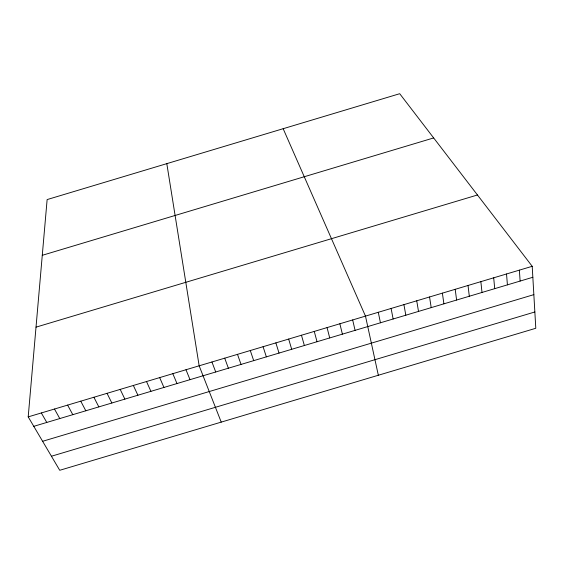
<?xml version="1.0" encoding="UTF-8"?>
<svg xmlns="http://www.w3.org/2000/svg" width="564" height="564" viewBox="0 0 564 564"><rect width="100%" height="100%" fill="white"/><g stroke="black" fill="none" stroke-linecap="round" stroke-linejoin="round"><path stroke-width="0.85" d="M28.2 416.881L47.129 199.578L399.714 93.709L532.204 266.307L535.8 328.276L59.735 470.291L28.2 416.881L532.204 266.307M42.279 255.302L433.66 137.933M36.018 327.148L477.461 194.989M33.777 426.328L532.839 277.269M42.617 441.295L533.847 294.641M51.437 456.234L534.855 311.977M41.334 412.954L46.784 422.443M54.475 409.027L59.791 418.551M67.617 405.107L72.805 414.667M80.758 401.18L85.82 410.782M93.899 397.253L98.834 406.891M107.047 393.319L111.855 403.006M120.202 389.393L124.877 399.115M133.351 385.466L137.898 395.223M146.506 381.532L150.926 391.338M283.163 128.705L365.479 316.115L378.338 375.25M159.668 377.605L163.955 387.447M172.824 373.671L176.99 383.555M185.986 369.737L190.019 379.657M221.229 422.112L199.155 365.803L166.81 163.645M211.937 361.989L215.716 371.986M224.719 358.168L228.371 368.207M237.5 354.347L241.032 364.422M250.289 350.526L253.694 360.643M263.078 346.712L266.356 356.857M275.874 342.884L279.025 353.078M288.662 339.063L291.694 349.292M301.465 335.242L304.363 345.506M314.261 331.421L317.038 341.721M327.064 327.592L329.714 337.935M339.866 323.771L342.39 334.149M352.676 319.943L355.073 330.363M378.289 312.287L380.439 322.784M391.106 308.459L393.129 318.998M403.923 304.63L405.819 315.205M416.74 300.802L418.509 311.42M429.556 296.974L431.206 307.627M442.38 293.139L443.903 303.834M455.204 289.311L456.6 300.041M468.035 285.476L469.304 296.248M480.866 281.647L482.001 292.455M493.697 277.812L494.713 288.655M506.528 273.977L507.417 284.862M519.366 270.142L520.128 281.062"/></g></svg>
